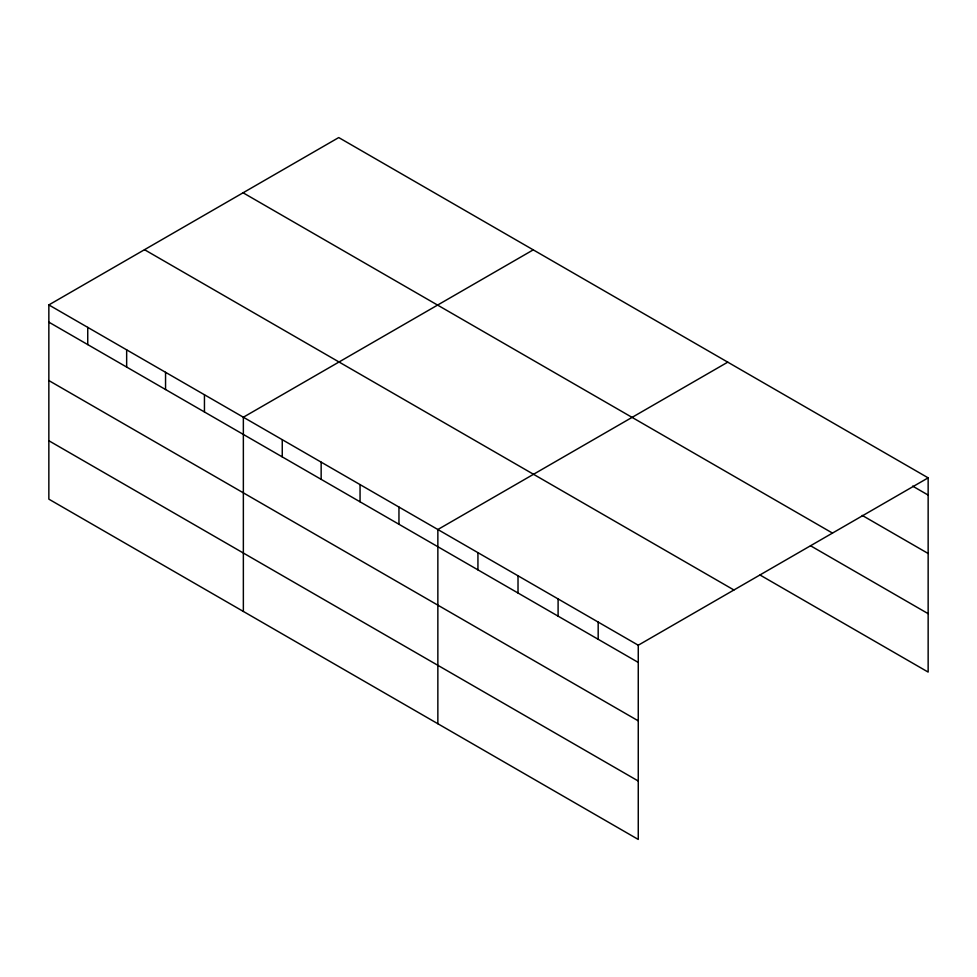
<?xml version="1.0" encoding="UTF-8"?>
<svg xmlns="http://www.w3.org/2000/svg" width="977" height="977" viewBox="0 0 977 977"><rect width="100%" height="100%" fill="white"/><g stroke="black" fill="none" stroke-linecap="round" stroke-linejoin="round"><path stroke-width="1.47" d="M48.85 304.922L638.262 645.223L638.262 839.438L48.85 499.149L48.85 304.922L338.738 137.562L928.15 477.851L928.15 672.078L760.069 575.038M533.247 249.856L243.358 417.228L243.358 611.443M727.755 362.149L437.855 529.522L437.855 723.737M638.262 645.223L928.15 477.851M912.64 486.106L928.15 495.07M862.215 515.404L928.15 553.483M243.078 192.787L832.489 533.088M810.495 545.74L928.15 613.666M144.511 249.697L733.922 589.986M48.85 322.141L638.262 662.43M48.85 380.554L638.262 720.843M48.85 440.737L638.262 781.026M598.18 622.08L598.18 639.288M558.099 598.938L558.099 616.157M518.018 575.795L518.018 593.015M477.936 552.664L477.936 569.872M398.958 507.063L398.958 524.27M360.061 484.604L360.061 501.812M321.152 462.145L321.152 479.353M282.255 439.687L282.255 456.894M204.449 394.769L204.449 411.976M165.553 372.31L165.553 389.518M126.656 349.839L126.656 367.059M87.747 327.38L87.747 344.6"/></g></svg>
